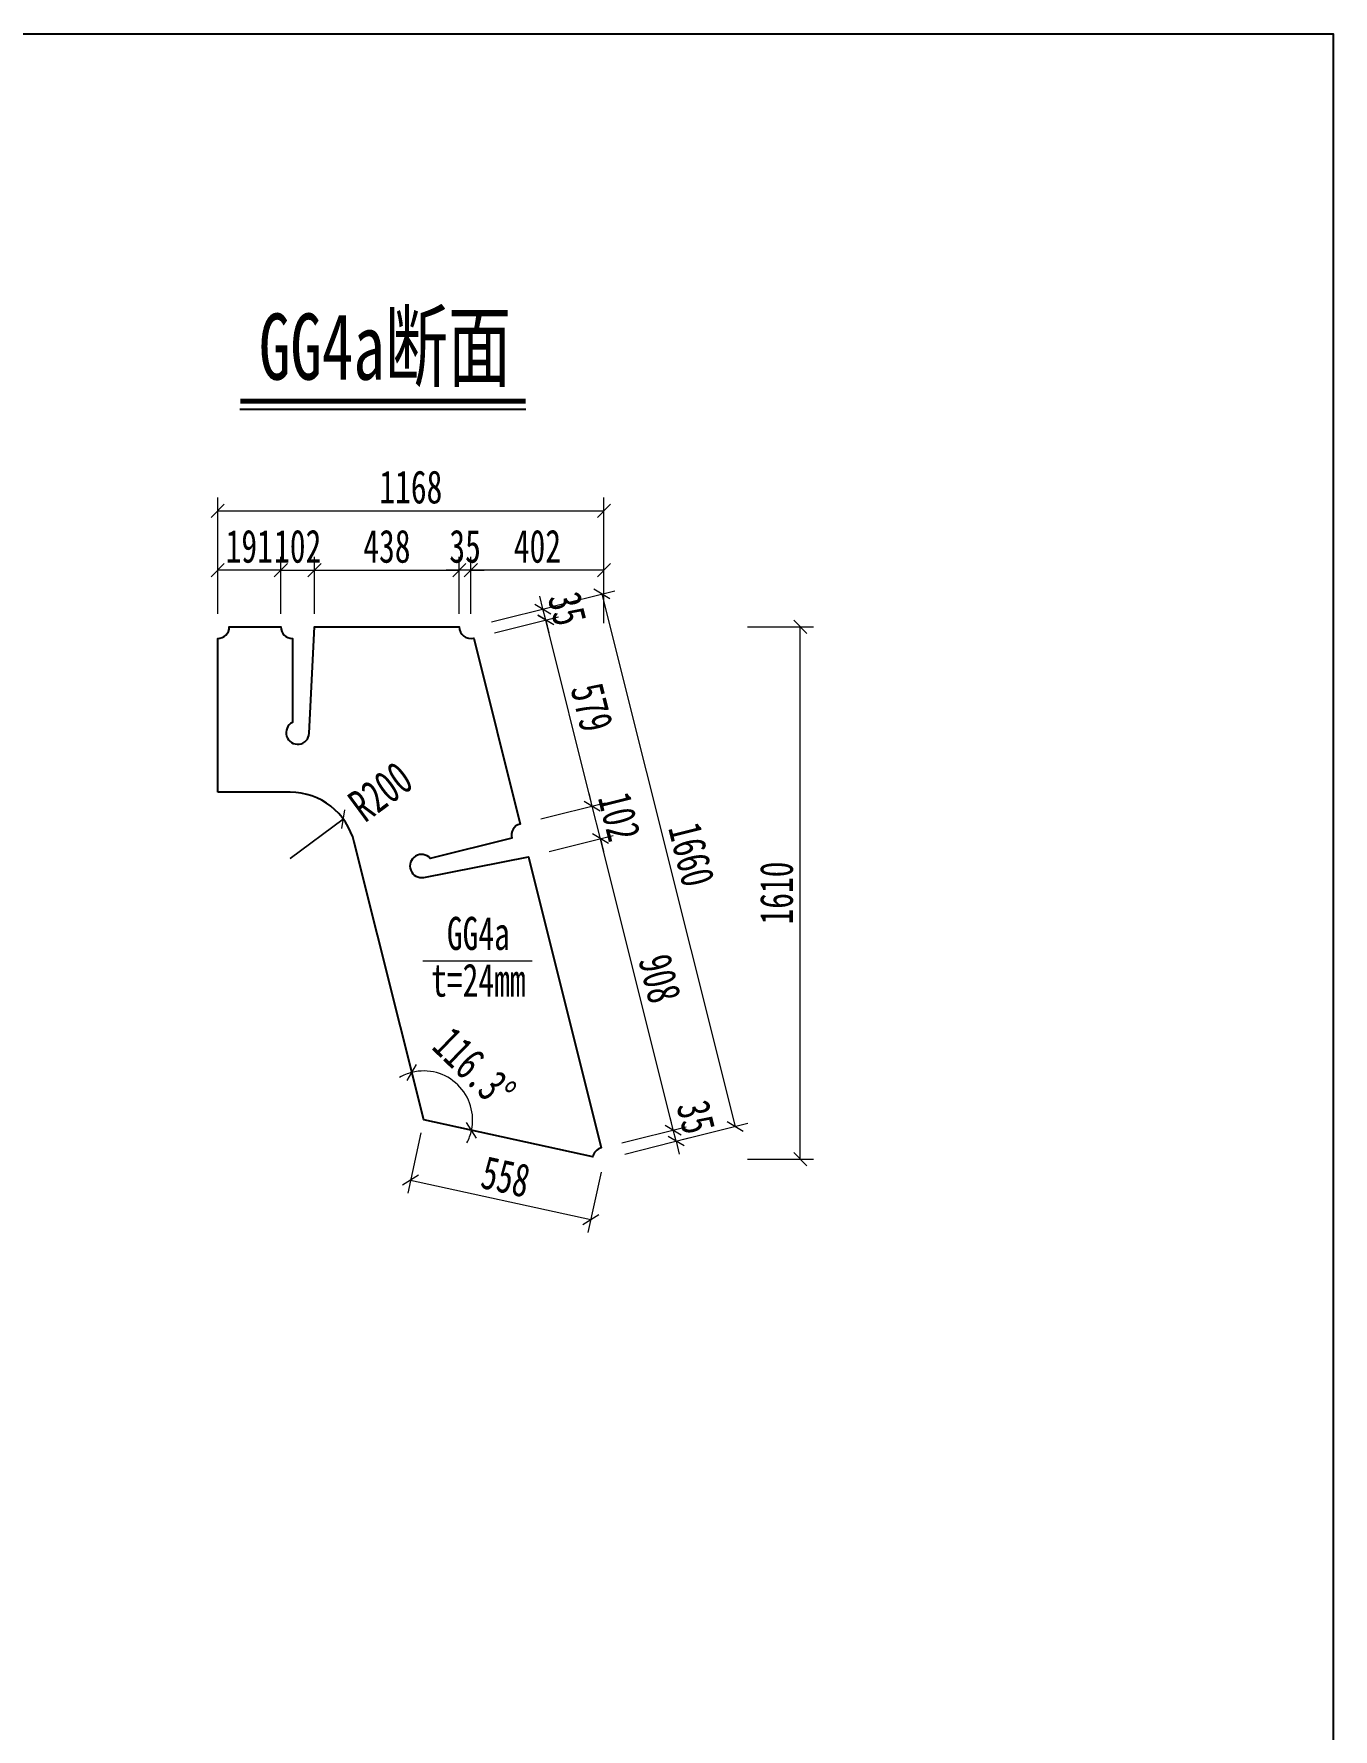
# Model space of a CAD drawing. Header units: millimetres. Extents: x -89049 to 410567, y -307459 to -100425.
# Drawn here: x 165046 to 168973, y -290840 to -285713 of the extents above; entities that cross this region are included whole.
import ezdxf
from ezdxf.enums import TextEntityAlignment as Align

# ---------------------------------------------------------------- set-up
doc = ezdxf.new("R2010")
doc.units = ezdxf.units.MM
doc.layers.get('Defpoints').update_dxf_attribs({"color": 8})
for name, color, linetype, lineweight in [('文字', 7, 'Continuous', 15), ('标注线及字体', 2, 'Continuous', 15), ('细实线', 4, 'Continuous', 15), ('钢板粗线', 1, 'Continuous', 25)]:
    doc.layers.add(name, color=color, linetype=linetype, lineweight=lineweight)
doc.styles.add('111', font='', dxfattribs={"width": 0.7})
doc.styles.add('BM_Dim', font='', dxfattribs={"width": 0.85})
doc.styles.get('111').set_extended_font_data('仿宋_GB2312')
doc.styles.get('BM_Dim').set_extended_font_data('仿宋_GB2312')
doc.dimstyles.new('200', dxfattribs={"dimscale": 0, "dimtxt": 2.5, "dimasz": 1, "dimexe": 1, "dimexo": 1, "dimgap": 0.6, "dimtad": 1, "dimdec": 0, "dimdsep": 46, "dimtxsty": '111', "dimblk": 'OBLIQUE', "dimcen": 0, "dimclrd": 4, "dimclre": 4, "dimclrt": 4, "dimadec": 1, "dimazin": 2, "dimtfac": 1, "dimtdec": 0, "dimtix": 1, "dimtmove": 2, "dimatfit": 3, "dimfxl": 4, "dimfxlon": 1, "dimtolj": 1, "dimlwd": -1, "dimlwe": -1, "dimarcsym": 0})

# ---------------------------------------------------------------- blocks, each defined once
blk = doc.blocks.new('_Oblique')
at = {"color": 0, "linetype": 'ByBlock', "lineweight": -2}
blk.add_line((-0.5, -0.5), (0.5, 0.5), dxfattribs=at)
blk = doc.blocks.new('*D2760')
at = {"layer": 'Defpoints', "color": 0, "transparency": 16777216}
for p in [(165601.1, -287334.6), (165601.1, -287506.5), (165792, -287506.5)]:
    blk.add_point(p, dxfattribs=at)
at = {"layer": '细实线', "color": 4, "transparency": 16777216}
for p, q in [((165601.1, -287466.5), (165601.1, -287294.6)), ((165792, -287466.5), (165792, -287294.6)), ((165792, -287334.6), (165601.1, -287334.6))]:
    blk.add_line(p, q, dxfattribs=at)
at = {"layer": '细实线', "color": 4, "transparency": 16777216, "xscale": 40, "yscale": 40, "zscale": 40, "rotation": 180}
blk.add_blockref('_Oblique', (165601.1, -287334.6), dxfattribs=at)
at = {"layer": '细实线', "color": 4, "transparency": 16777216, "xscale": 40, "yscale": 40, "zscale": 40}
blk.add_blockref('_Oblique', (165792, -287334.6), dxfattribs=at)
at = {"layer": '细实线', "color": 4, "transparency": 16777216, "insert": (165696.6, -287263), "char_height": 100, "attachment_point": 5, "style": '111'}
blk.add_mtext('\\A1;191', dxfattribs=at)
blk = doc.blocks.new('*D2761')
at = {"layer": 'Defpoints', "color": 0, "transparency": 16777216}
for p in [(165894, -287334.6), (165792, -287506.4), (165894, -287506.4)]:
    blk.add_point(p, dxfattribs=at)
at = {"layer": '细实线', "color": 4, "transparency": 16777216}
for p, q in [((165792, -287466.4), (165792, -287294.6)), ((165894, -287466.4), (165894, -287294.6)), ((165792, -287334.6), (165752, -287334.6)), ((165792, -287334.6), (165894, -287334.6)), ((165894, -287334.6), (165934, -287334.6))]:
    blk.add_line(p, q, dxfattribs=at)
at = {"layer": '细实线', "color": 4, "transparency": 16777216, "xscale": 40, "yscale": 40, "zscale": 40}
blk.add_blockref('_Oblique', (165792, -287334.6), dxfattribs=at)
at = {"layer": '细实线', "color": 4, "transparency": 16777216, "xscale": 40, "yscale": 40, "zscale": 40, "rotation": 180}
blk.add_blockref('_Oblique', (165894, -287334.6), dxfattribs=at)
at = {"layer": '细实线', "color": 4, "transparency": 16777216, "insert": (165843, -287263), "char_height": 100, "attachment_point": 5, "style": '111'}
blk.add_mtext('\\A1;102', dxfattribs=at)
blk = doc.blocks.new('*D2762')
at = {"layer": 'Defpoints', "color": 0, "transparency": 16777216}
for p in [(166331.6, -287334.6), (165894, -287506.5), (166331.6, -287506.5)]:
    blk.add_point(p, dxfattribs=at)
at = {"layer": '细实线', "color": 4, "transparency": 16777216}
for p, q in [((165894, -287466.5), (165894, -287294.6)), ((166331.6, -287466.5), (166331.6, -287294.6)), ((165894, -287334.6), (166331.6, -287334.6))]:
    blk.add_line(p, q, dxfattribs=at)
at = {"layer": '细实线', "color": 4, "transparency": 16777216, "xscale": 40, "yscale": 40, "zscale": 40, "rotation": 180}
blk.add_blockref('_Oblique', (165894, -287334.6), dxfattribs=at)
at = {"layer": '细实线', "color": 4, "transparency": 16777216, "xscale": 40, "yscale": 40, "zscale": 40}
blk.add_blockref('_Oblique', (166331.6, -287334.6), dxfattribs=at)
at = {"layer": '细实线', "color": 4, "transparency": 16777216, "insert": (166112.8, -287263), "char_height": 100, "attachment_point": 5, "style": '111'}
blk.add_mtext('\\A1;438', dxfattribs=at)
blk = doc.blocks.new('*D2763')
at = {"layer": 'Defpoints', "color": 0, "transparency": 16777216}
for p in [(166331.6, -287334.6), (166331.6, -287506.4), (166366.6, -287506.4)]:
    blk.add_point(p, dxfattribs=at)
at = {"layer": '细实线', "color": 4, "transparency": 16777216}
for p, q in [((166331.6, -287466.4), (166331.6, -287294.6)), ((166366.6, -287466.4), (166366.6, -287294.6)), ((166331.6, -287334.6), (166291.6, -287334.6)), ((166366.6, -287334.6), (166331.6, -287334.6)), ((166366.6, -287334.6), (166406.6, -287334.6))]:
    blk.add_line(p, q, dxfattribs=at)
at = {"layer": '细实线', "color": 4, "transparency": 16777216, "xscale": 40, "yscale": 40, "zscale": 40}
blk.add_blockref('_Oblique', (166331.6, -287334.6), dxfattribs=at)
at = {"layer": '细实线', "color": 4, "transparency": 16777216, "xscale": 40, "yscale": 40, "zscale": 40, "rotation": 180}
blk.add_blockref('_Oblique', (166366.6, -287334.6), dxfattribs=at)
at = {"layer": '细实线', "color": 4, "transparency": 16777216, "insert": (166349.1, -287263), "char_height": 100, "attachment_point": 5, "style": '111'}
blk.add_mtext('\\A1;35', dxfattribs=at)
blk = doc.blocks.new('*D2764')
at = {"layer": 'Defpoints', "color": 0, "transparency": 16777216}
for p in [(166769.1, -287155.2), (166769.1, -287492.6), (165601.1, -287541.5)]:
    blk.add_point(p, dxfattribs=at)
at = {"layer": '细实线', "color": 4, "transparency": 16777216}
for p, q in [((165601.1, -287315.2), (165601.1, -287115.2)), ((166769.1, -287315.2), (166769.1, -287115.2)), ((165601.1, -287155.2), (166769.1, -287155.2))]:
    blk.add_line(p, q, dxfattribs=at)
at = {"layer": '细实线', "color": 4, "transparency": 16777216, "xscale": 40, "yscale": 40, "zscale": 40, "rotation": 180}
blk.add_blockref('_Oblique', (165601.1, -287155.2), dxfattribs=at)
at = {"layer": '细实线', "color": 4, "transparency": 16777216, "xscale": 40, "yscale": 40, "zscale": 40}
blk.add_blockref('_Oblique', (166769.1, -287155.2), dxfattribs=at)
at = {"layer": '细实线', "color": 4, "transparency": 16777216, "insert": (166185.1, -287083.7), "char_height": 100, "attachment_point": 5, "style": '111'}
blk.add_mtext('\\A1;1168', dxfattribs=at)
blk = doc.blocks.new('*D2812')
at = {"layer": 'Defpoints', "color": 0, "transparency": 16777216}
for p in [(166978.4, -289028.1), (166760.6, -289082.6), (166769.1, -289116.5)]:
    blk.add_point(p, dxfattribs=at)
at = {"layer": '细实线', "color": 4, "transparency": 16777216}
for p, q in [((166978.4, -289028.1), (166968.7, -288989.3)), ((166823.2, -289066.9), (167017.2, -289018.4)), ((166986.9, -289062), (166978.4, -289028.1)), ((166831.7, -289100.9), (167025.7, -289052.3)), ((166986.9, -289062), (166996.6, -289100.9))]:
    blk.add_line(p, q, dxfattribs=at)
at = {"layer": '细实线', "color": 4, "transparency": 16777216, "xscale": 40, "yscale": 40, "zscale": 40}
for p, rotation in [((166978.4, -289028.1), 284.0358325336503), ((166986.9, -289062), 104.0358325336503)]:
    blk.add_blockref('_Oblique', p, dxfattribs=dict(at, rotation=rotation))
at = {"layer": '细实线', "color": 4, "transparency": 16777216, "insert": (167047.1, -288989.2), "char_height": 100, "attachment_point": 5, "rotation": 284.0358, "style": '111'}
blk.add_mtext('\\A1;35', dxfattribs=at)
blk = doc.blocks.new('*D2813')
at = {"layer": 'Defpoints', "color": 0, "transparency": 16777216}
for p in [(166758.2, -288147.1), (166540.4, -288201.6), (166760.6, -289082.6)]:
    blk.add_point(p, dxfattribs=at)
at = {"layer": '细实线', "color": 4, "transparency": 16777216}
for p, q in [((166603, -288185.9), (166797, -288137.4)), ((166978.4, -289028.1), (166758.2, -288147.1)), ((166823.2, -289066.9), (167017.3, -289018.4))]:
    blk.add_line(p, q, dxfattribs=at)
at = {"layer": '细实线', "color": 4, "transparency": 16777216, "xscale": 40, "yscale": 40, "zscale": 40}
for p, rotation in [((166758.2, -288147.1), 104.0356775878213), ((166978.4, -289028.1), 284.0356775878213)]:
    blk.add_blockref('_Oblique', p, dxfattribs=dict(at, rotation=rotation))
at = {"layer": '细实线', "color": 4, "transparency": 16777216, "insert": (166937.8, -288570.2), "char_height": 100, "attachment_point": 5, "rotation": 284.0357, "style": '111'}
blk.add_mtext('\\A1;908', dxfattribs=at)
blk = doc.blocks.new('*D2814')
at = {"layer": 'Defpoints', "color": 0, "transparency": 16777216}
for p in [(166733.5, -288048.2), (166515.6, -288102.6), (166540.4, -288201.6)]:
    blk.add_point(p, dxfattribs=at)
at = {"layer": '细实线', "color": 4, "transparency": 16777216}
for p, q in [((166733.5, -288048.2), (166723.8, -288009.3)), ((166578.2, -288087), (166772.3, -288038.5)), ((166758.2, -288147.1), (166733.5, -288048.2)), ((166603, -288185.9), (166797, -288137.4)), ((166758.2, -288147.1), (166767.9, -288185.9))]:
    blk.add_line(p, q, dxfattribs=at)
at = {"layer": '细实线', "color": 4, "transparency": 16777216, "xscale": 40, "yscale": 40, "zscale": 40}
for p, rotation in [((166733.5, -288048.2), 284.0358325336258), ((166758.2, -288147.1), 104.0358325336257)]:
    blk.add_blockref('_Oblique', p, dxfattribs=dict(at, rotation=rotation))
at = {"layer": '细实线', "color": 4, "transparency": 16777216, "insert": (166815.3, -288080.3), "char_height": 100, "attachment_point": 5, "rotation": 284.0358, "style": '111'}
blk.add_mtext('\\A1;102', dxfattribs=at)
blk = doc.blocks.new('*D2815')
at = {"layer": 'Defpoints', "color": 0, "transparency": 16777216}
for p in [(166592.9, -287486), (166375.1, -287540.5), (166515.6, -288102.6)]:
    blk.add_point(p, dxfattribs=at)
at = {"layer": '细实线', "color": 4, "transparency": 16777216}
for p, q in [((166437.7, -287524.8), (166631.7, -287476.3)), ((166733.5, -288048.2), (166592.9, -287486)), ((166578.2, -288087), (166772.3, -288038.4))]:
    blk.add_line(p, q, dxfattribs=at)
at = {"layer": '细实线', "color": 4, "transparency": 16777216, "xscale": 40, "yscale": 40, "zscale": 40}
for p, rotation in [((166592.9, -287486), 104.0355491374304), ((166733.5, -288048.2), 284.0355491374303)]:
    blk.add_blockref('_Oblique', p, dxfattribs=dict(at, rotation=rotation))
at = {"layer": '细实线', "color": 4, "transparency": 16777216, "insert": (166732.6, -287749.7), "char_height": 100, "attachment_point": 5, "rotation": 284.0355, "style": '111'}
blk.add_mtext('\\A1;579', dxfattribs=at)
blk = doc.blocks.new('*D2816')
at = {"layer": 'Defpoints', "color": 0, "transparency": 16777216}
for p in [(166584.4, -287452), (166366.6, -287506.4), (166375.1, -287540.4)]:
    blk.add_point(p, dxfattribs=at)
at = {"layer": '细实线', "color": 4, "transparency": 16777216}
for p, q in [((166429.2, -287490.8), (166623.3, -287442.3)), ((166584.4, -287452), (166574.7, -287413.2)), ((166592.9, -287485.9), (166584.4, -287452)), ((166437.7, -287524.7), (166631.7, -287476.2)), ((166592.9, -287485.9), (166602.6, -287524.7))]:
    blk.add_line(p, q, dxfattribs=at)
at = {"layer": '细实线', "color": 4, "transparency": 16777216, "xscale": 40, "yscale": 40, "zscale": 40}
for p, rotation in [((166584.4, -287452), 284.0358325334423), ((166592.9, -287485.9), 104.0358325334423)]:
    blk.add_blockref('_Oblique', p, dxfattribs=dict(at, rotation=rotation))
at = {"layer": '细实线', "color": 4, "transparency": 16777216, "insert": (166658.1, -287451.6), "char_height": 100, "attachment_point": 5, "rotation": 284.0358, "style": '111'}
blk.add_mtext('\\A1;35', dxfattribs=at)
blk = doc.blocks.new('*D2817')
at = {"layer": 'Defpoints', "color": 0, "transparency": 16777216}
for p in [(166366.6, -287506.4), (167165.4, -289017.4), (166769.1, -289116.5)]:
    blk.add_point(p, dxfattribs=at)
at = {"layer": '细实线', "color": 4, "transparency": 16777216}
for p, q in [((166607.7, -287446.1), (166801.8, -287397.6)), ((166762.9, -287407.3), (167165.4, -289017.4)), ((167010.2, -289056.2), (167204.2, -289007.7))]:
    blk.add_line(p, q, dxfattribs=at)
at = {"layer": '细实线', "color": 4, "transparency": 16777216, "xscale": 40, "yscale": 40, "zscale": 40}
for p, rotation in [((166762.9, -287407.3), 104.0348501862302), ((167165.4, -289017.4), 284.0348501862302)]:
    blk.add_blockref('_Oblique', p, dxfattribs=dict(at, rotation=rotation))
at = {"layer": '细实线', "color": 4, "transparency": 16777216, "insert": (167033.6, -288195), "char_height": 100, "attachment_point": 5, "rotation": 284.0349, "style": '111'}
blk.add_mtext('\\A1;1660', dxfattribs=at)
blk = doc.blocks.new('*D2819')
at = {"layer": 'Defpoints', "color": 0, "transparency": 16777216}
for p in [(166224, -288997.6), (166769.1, -289116.5), (166729.3, -289298.9)]:
    blk.add_point(p, dxfattribs=at)
at = {"layer": '细实线', "color": 4, "transparency": 16777216}
for p, q in [((166215.4, -289036.6), (166175.6, -289219.1)), ((166184.1, -289180), (166729.3, -289298.9)), ((166760.6, -289155.6), (166720.7, -289338))]:
    blk.add_line(p, q, dxfattribs=at)
at = {"layer": '细实线', "color": 4, "transparency": 16777216, "xscale": 40, "yscale": 40, "zscale": 40}
for p, rotation in [((166184.1, -289180), 167.690274451783), ((166729.3, -289298.9), 347.690274451783)]:
    blk.add_blockref('_Oblique', p, dxfattribs=dict(at, rotation=rotation))
at = {"layer": '细实线', "color": 4, "transparency": 16777216, "insert": (166472, -289169.5), "char_height": 100, "attachment_point": 5, "rotation": 347.6903, "style": '111'}
blk.add_mtext('\\A1;558', dxfattribs=at)
blk = doc.blocks.new('*D2821')
at = {"layer": 'Defpoints', "color": 0, "transparency": 16777216}
for p in [(165981, -288087.8), (165820.1, -288206.5)]:
    blk.add_point(p, dxfattribs=at)
at = {"layer": '细实线', "color": 4, "transparency": 16777216}
for p, q in [((165981, -288087.8), (165820.1, -288206.5)), ((165820.1, -288206.5), (165981, -288087.8))]:
    blk.add_line(p, q, dxfattribs=at)
at = {"layer": '细实线', "color": 4, "transparency": 16777216, "xscale": 40, "yscale": 40, "zscale": 40, "rotation": 36.42246319444591}
blk.add_blockref('_Oblique', (165981, -288087.8), dxfattribs=at)
at = {"layer": '细实线', "color": 4, "transparency": 16777216, "insert": (166093.6, -288004.7), "char_height": 100, "attachment_point": 5, "rotation": 36.4225, "style": '111'}
blk.add_mtext('\\A1;R200', dxfattribs=at)
blk = doc.blocks.new('*D2746')
at = {"layer": 'Defpoints', "color": 0, "transparency": 16777216}
for p in [(166366.6, -287334.6), (166366.6, -287506.4), (166769.1, -289116.5)]:
    blk.add_point(p, dxfattribs=at)
at = {"layer": '细实线', "color": 4, "transparency": 16777216}
for p, q in [((166366.6, -287466.4), (166366.6, -287294.6)), ((166769.1, -287494.6), (166769.1, -287294.6)), ((166769.1, -287334.6), (166366.6, -287334.6))]:
    blk.add_line(p, q, dxfattribs=at)
at = {"layer": '细实线', "color": 4, "transparency": 16777216, "xscale": 40, "yscale": 40, "zscale": 40, "rotation": 180}
blk.add_blockref('_Oblique', (166366.6, -287334.6), dxfattribs=at)
at = {"layer": '细实线', "color": 4, "transparency": 16777216, "xscale": 40, "yscale": 40, "zscale": 40}
blk.add_blockref('_Oblique', (166769.1, -287334.6), dxfattribs=at)
at = {"layer": '细实线', "color": 4, "transparency": 16777216, "insert": (166567.8, -287263), "char_height": 100, "attachment_point": 5, "style": '111'}
blk.add_mtext('\\A1;402', dxfattribs=at)
blk = doc.blocks.new('*D2749')
at = {"layer": 'Defpoints', "color": 0, "transparency": 16777216}
for p in [(166366.6, -287506.3), (167362.7, -287506.3), (166769.1, -289116.4)]:
    blk.add_point(p, dxfattribs=at)
at = {"layer": '细实线', "color": 4, "transparency": 16777216}
for p, q in [((167202.7, -287506.3), (167402.7, -287506.3)), ((167362.7, -289116.4), (167362.7, -287506.3)), ((167202.7, -289116.4), (167402.7, -289116.4))]:
    blk.add_line(p, q, dxfattribs=at)
at = {"layer": '细实线', "color": 4, "transparency": 16777216, "xscale": 40, "yscale": 40, "zscale": 40}
for p, rotation in [((167362.7, -287506.3), 90), ((167362.7, -289116.4), 270)]:
    blk.add_blockref('_Oblique', p, dxfattribs=dict(at, rotation=rotation))
at = {"layer": '细实线', "color": 4, "transparency": 16777216, "insert": (167291.1, -288311.4), "char_height": 100, "attachment_point": 5, "rotation": 90, "style": '111'}
blk.add_mtext('\\A1;1610', dxfattribs=at)
blk = doc.blocks.new('*D2823')
at = {"layer": 'Defpoints', "color": 0, "transparency": 16777216}
for p in [(166045, -288281.8), (166321, -288886), (166224, -288997.6), (166224, -288997.6), (166680.2, -289097.1)]:
    blk.add_point(p, dxfattribs=at)
at = {"layer": '细实线', "color": 4, "transparency": 16777216}
for start, end in [(104.0357, 119.5843), (347.6903, 104.0357), (332.1417, 347.6903)]:
    blk.add_arc((166224, -288997.6), 147.9, start, end, dxfattribs=at)
at = {"layer": '细实线', "color": 4, "transparency": 16777216, "xscale": 40, "yscale": 40, "zscale": 40}
for p, rotation in [((166188.1, -288854.1), 14.03567758782093), ((166368.4, -289029.1), 77.69027876516448)]:
    blk.add_blockref('_Oblique', p, dxfattribs=dict(at, rotation=rotation))
at = {"layer": '细实线', "color": 4, "transparency": 16777216, "insert": (166376.8, -288840.1), "char_height": 100, "attachment_point": 5, "rotation": 315.863, "style": '111'}
blk.add_mtext('\\A1;116.3%%d', dxfattribs=at)

msp = doc.modelspace()

# ---------------------------------------------------------------- linework, layer by layer
at = {"color": 4}
msp.add_line((165668.6, -286847.6), (166533, -286847.6), dxfattribs=at)
at = {"color": 6, "const_width": 14.4}
msp.add_lwpolyline([(165669.6, -286823.6), (166532.4, -286823.6)], dxfattribs=at)
at = {"layer": 'Defpoints'}
msp.add_lwpolyline([(153573.4, -285712.7), (168973.4, -285712.7), (168973.4, -295944.7), (153573.4, -295944.7)], close=True, dxfattribs=at)
at = {"layer": '细实线'}
msp.add_line((166221.7, -288516.4), (166552.4, -288516.4), dxfattribs=at)
at = {"layer": '钢板粗线'}
msp.add_lwpolyline([(165601.1, -288006.5), (165601.1, -287541.5, 0.414214), (165636.1, -287506.5), (165792, -287506.5, 0.41409), (165827, -287541.5), (165827, -287795.4, 1.73098), (165877.9, -287828.3), (165894, -287506.5), (166331.6, -287506.5, 0.487925), (166375.1, -287540.5), (166515.6, -288102.6, 0.414143), (166490.1, -288145), (166243.8, -288206.6, 1.730969), (166224.3, -288264), (166540.4, -288201.6), (166760.6, -289082.6, 0.285115), (166734.9, -289109), (166224, -288997.6), (166014.1, -288158, 0.344153), (165820.1, -288006.5)], format="xyb", close=True, dxfattribs=at)

# ---------------------------------------------------------------- texts
at = {"layer": '文字', "style": 'BM_Dim', "width": 0.7}
for s, p in [('GG4a', (166389.3, -288513.5)), ('t=24mm', (166389.3, -288654.8))]:
    msp.add_text(s, height=100, dxfattribs=at).set_placement(p, align=Align.BOTTOM_CENTER)
at = {"layer": '标注线及字体', "style": '111', "width": 0.7}
msp.add_text('GG4a断面', height=200, dxfattribs=at).set_placement((166107, -286655.2), align=Align.MIDDLE)

# ---------------------------------------------------------------- dimensions: what is measured, and where the dimension line sits
at = {"layer": '细实线'}
for base, p1, p2, picture, middle in [((166769.1, -287155.2), (165601.1, -287541.5), (166769.1, -287492.6), '*D2764', (166185.1, -287083.7)), ((165894, -287334.6), (165792, -287506.4), (165894, -287506.4), '*D2761', (165843, -287263)), ((166331.6, -287334.6), (165894, -287506.5), (166331.6, -287506.5), '*D2762', (166112.8, -287263)), ((166366.6021, -287334.5721), (166769.0831, -289116.5065), (166366.6021, -287506.4159), '*D2746', (166567.8426, -287263.0046))]:
    dim = msp.add_linear_dim(base=base, p1=p1, p2=p2, dimstyle='200', override={"dimscale": 40, "dimblk": 'Oblique'}, dxfattribs=at)
    dim.commit()
    dim.dimension.update_dxf_attribs({"geometry": picture, "text_midpoint": middle})
for base, p1, p2, angle, picture, middle in [((165601.1, -287334.6), (165792, -287506.5), (165601.1, -287506.5), 180, '*D2760', (165696.6, -287263)), ((166331.6, -287334.6), (166366.6, -287506.4), (166331.6, -287506.4), 180, '*D2763', (166349.1, -287263)), ((167362.7, -287506.3), (166769.1, -289116.4), (166366.6, -287506.3), 90, '*D2749', (167291.1, -288311.4))]:
    dim = msp.add_linear_dim(base=base, p1=p1, p2=p2, angle=angle, dimstyle='200', override={"dimscale": 40, "dimblk": 'Oblique'}, dxfattribs=at)
    dim.commit()
    dim.dimension.update_dxf_attribs({"geometry": picture, "text_midpoint": middle})
for p1, p2, distance, picture, middle in [((166375.1, -287540.4), (166366.6, -287506.4), -224.5, '*D2816', (166658.1, -287451.6)), ((166366.6, -287506.4), (166769.1, -289116.5), 408.5, '*D2817', (167033.6, -288195)), ((166515.6, -288102.6), (166375.1, -287540.5), -224.6, '*D2815', (166732.6, -287749.7)), ((166540.4, -288201.6), (166515.6, -288102.6), -224.5, '*D2814', (166815.3, -288080.3)), ((166760.6, -289082.6), (166540.4, -288201.6), -224.6, '*D2813', (166937.8, -288570.2)), ((166224, -288997.6), (166769.1, -289116.5), -186.7, '*D2819', (166472, -289169.5))]:
    dim = msp.add_aligned_dim(p1=p1, p2=p2, distance=distance, dimstyle='200', override={"dimscale": 40, "dimblk": 'Oblique'}, dxfattribs=at)
    dim.commit()
    dim.dimension.update_dxf_attribs({"geometry": picture, "text_midpoint": middle})
dim = msp.add_radius_dim(center=(165820.1, -288206.5), mpoint=(165981, -288087.8), dimstyle='200', override={"dimscale": 40, "dimblk": 'Oblique'}, dxfattribs=at)
dim.commit()
dim.dimension.update_dxf_attribs({"geometry": '*D2821', "text_midpoint": (166093.6, -288004.7), "dimtype": 164})
dim = msp.add_angular_dim_2l(base=(166321, -288886), line1=((166224, -288997.6), (166045, -288281.8)), line2=((166680.2, -289097.1), (166224, -288997.6)), dimstyle='200', override={"dimscale": 40, "dimblk": 'Oblique'}, dxfattribs=at)
dim.commit()
dim.dimension.update_dxf_attribs({"geometry": '*D2823', "text_midpoint": (166376.8, -288840.1)})
dim = msp.add_linear_dim(base=(166978.4, -289028.1), p1=(166769.1, -289116.5), p2=(166760.6, -289082.6), angle=104.0358, dimstyle='200', override={"dimscale": 40, "dimblk": 'Oblique'}, dxfattribs=at)
dim.commit()
dim.dimension.update_dxf_attribs({"geometry": '*D2812', "text_midpoint": (167047.1, -288989.2), "dimtype": 161})

doc.saveas('drawing.dxf')
